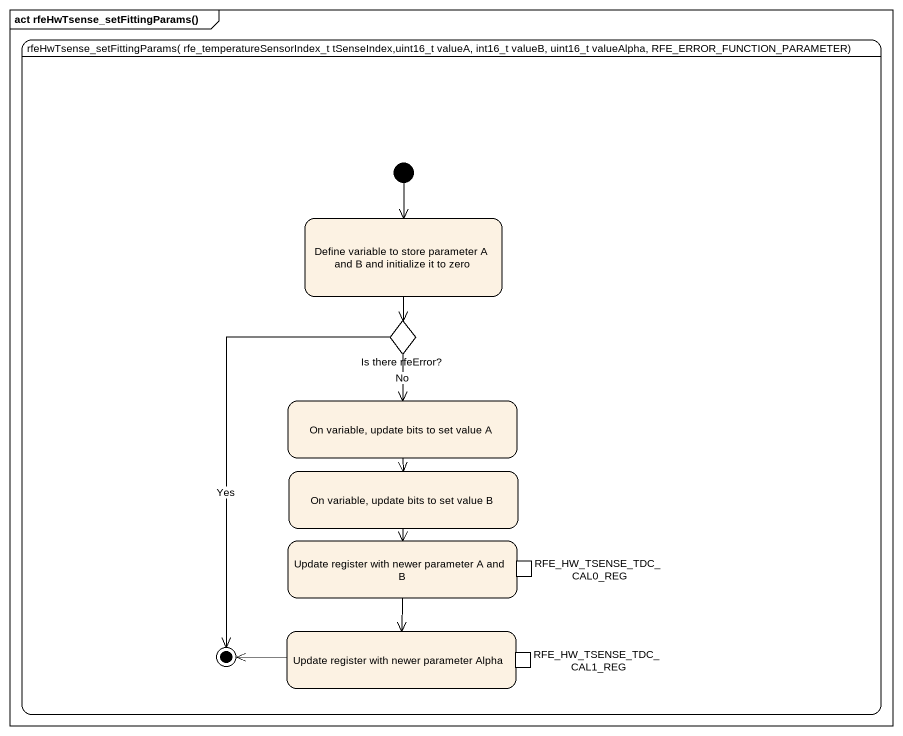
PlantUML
@startuml
mainframe act rfeHwTsense_setFittingParams()
hide empty description
state "rfeHwTsense_setFittingParams( rfe_temperatureSensorIndex_t tSenseIndex,uint16_t valueA, int16_t valueB, uint16_t valueAlpha, RFE_ERROR_FUNCTION_PARAMETER)" as rfeHwTsense {
  state "Define variable to store parameter A and B and initialize it to zero" as Define_variable_to_store
  state "Is there rfeError?" as Is_there_rfeError <<choice>>
  state "On variable, update bits to set value A" as On_variable_update_bits_to
  state "On variable, update bits to set value B" as On_variable_update_bits_to_2
  state "Update register with newer parameter A and B" as Update_register_with_newer {
    state RFE_HW_TSENSE_TDC_CAL0_REG <<inputPin>>
  }
  state "Update register with newer parameter Alpha" as Update_register_with_newer_2 {
    state RFE_HW_TSENSE_TDC_CAL1_REG <<inputPin>>
  }
  [*] --> Define_variable_to_store
  Is_there_rfeError --> [*] : Yes
  Update_register_with_newer_2 -left-> [*]
}
Define_variable_to_store --> Is_there_rfeError
Is_there_rfeError --> On_variable_update_bits_to : No
On_variable_update_bits_to --> On_variable_update_bits_to_2
On_variable_update_bits_to_2 --> Update_register_with_newer
Update_register_with_newer --> Update_register_with_newer_2
@enduml
